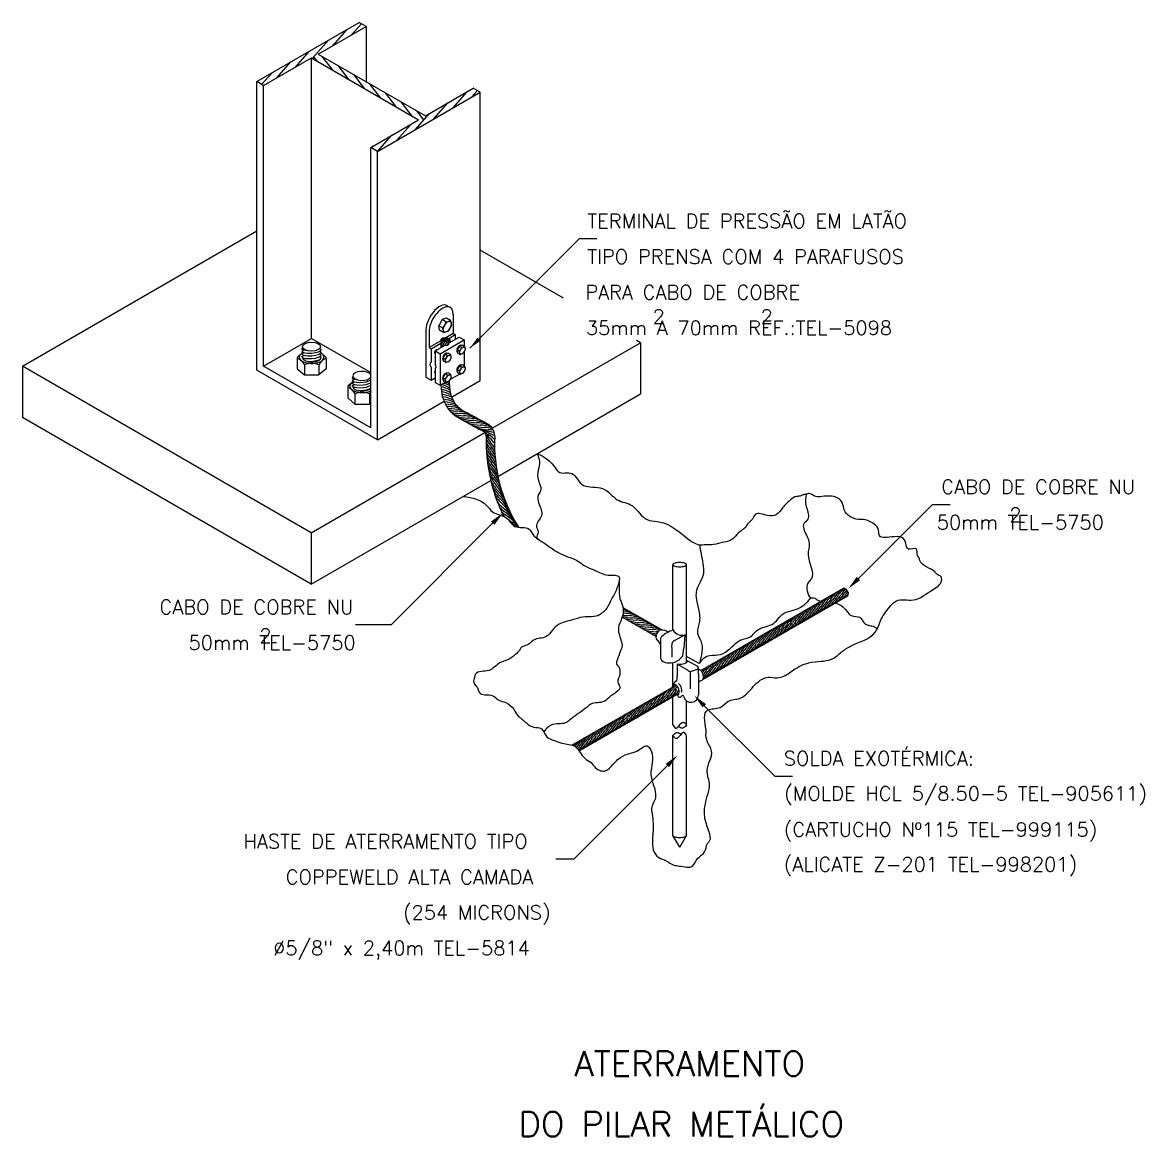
# Model space of a CAD drawing. Header units: millimetres. Extents: x -5471 to -5455.2, y -4783.1 to -4767.4.
import ezdxf
from ezdxf.enums import TextEntityAlignment as Align

# ---------------------------------------------------------------- set-up
doc = ezdxf.new("R2010")
doc.units = ezdxf.units.MM
doc.header["$LTSCALE"] = 10
doc.layers.add('Termotécnica', color=7, linetype='Continuous')
doc.styles.add('r140', font='romans.shx')
doc.styles.add('r80', font='romans.shx')

msp = doc.modelspace()

# ---------------------------------------------------------------- linework, layer by layer
at = {"layer": 'Termotécnica', "color": 2}
for p, q in [((-5467.722, -4768.223), (-5466.28, -4767.391)), ((-5466.183, -4767.447), (-5466.28, -4767.391)), ((-5466.183, -4767.447), (-5466.28, -4767.391)), ((-5466.856, -4767.835), (-5466.183, -4767.447)), ((-5466.183, -4767.447), (-5466.183, -4768.223)), ((-5467.625, -4768.279), (-5466.953, -4767.891)), ((-5466.953, -4771.833), (-5466.953, -4767.891)), ((-5466.953, -4767.891), (-5465.447, -4768.76)), ((-5466.856, -4767.835), (-5465.35, -4768.704)), ((-5467.625, -4768.279), (-5467.722, -4768.223)), ((-5467.722, -4772.278), (-5467.722, -4768.223)), ((-5467.625, -4772.222), (-5467.625, -4768.279)), ((-5465.35, -4768.704), (-5464.678, -4768.316)), ((-5464.581, -4768.372), (-5464.678, -4768.316)), ((-5466.022, -4769.204), (-5464.581, -4768.372)), ((-5464.581, -4772.427), (-5464.581, -4768.372)), ((-5466.119, -4769.148), (-5465.447, -4768.76)), ((-5466.022, -4769.204), (-5466.119, -4769.148)), ((-5466.119, -4773.091), (-5466.119, -4769.148)), ((-5466.022, -4773.259), (-5466.022, -4769.204)), ((-5471.015, -4772.223), (-5467.722, -4770.322)), ((-5464.725, -4771.971), (-5463.189, -4770.435)), ((-5462.939, -4770.435), (-5463.189, -4770.435)), ((-5463.407, -4771.27), (-5464.581, -4770.592)), ((-5464.959, -4771.498), (-5464.959, -4771.765)), ((-5465.113, -4771.57), (-5465.162, -4771.655)), ((-5465.162, -4771.654), (-5465.161, -4771.654)), ((-5465.111, -4771.685), (-5465.162, -4771.655)), ((-5465.15, -4771.719), (-5465.162, -4771.655)), ((-5465.052, -4771.549), (-5465.113, -4771.57)), ((-5465.062, -4771.6), (-5465.113, -4771.57)), ((-5464.996, -4771.581), (-5465.052, -4771.549)), ((-5464.982, -4771.651), (-5465.027, -4771.729)), ((-5464.981, -4771.644), (-5464.991, -4771.588)), ((-5467.625, -4772.222), (-5466.953, -4771.833)), ((-5466.953, -4771.833), (-5466.119, -4772.315)), ((-5465.342, -4771.715), (-5465.342, -4772.379)), ((-5465.299, -4771.74), (-5465.299, -4771.961)), ((-5465.094, -4771.751), (-5465.15, -4771.719)), ((-5465.032, -4771.734), (-5465.086, -4771.752)), ((-5464.959, -4771.765), (-5465.061, -4771.824)), ((-5465.023, -4771.835), (-5464.931, -4771.781)), ((-5465.016, -4771.896), (-5464.874, -4771.814)), ((-5464.959, -4771.765), (-5464.931, -4771.781)), ((-5464.931, -4771.781), (-5464.931, -4771.847)), ((-5464.874, -4771.814), (-5464.803, -4771.855)), ((-5467.089, -4771.974), (-5467.074, -4771.966)), ((-5467.089, -4772.013), (-5467.059, -4771.995)), ((-5466.815, -4771.989), (-5466.838, -4771.98)), ((-5465.134, -4771.866), (-5465.299, -4771.961)), ((-5465.299, -4771.961), (-5465.271, -4771.978)), ((-5465.271, -4771.978), (-5465.134, -4771.899)), ((-5465.271, -4771.978), (-5465.271, -4772.166)), ((-5465.214, -4772.01), (-5465.073, -4771.929)), ((-5465.194, -4771.992), (-5465.194, -4771.991)), ((-5465.186, -4771.994), (-5465.186, -4771.99)), ((-5465.143, -4772.051), (-5464.803, -4771.855)), ((-5465.134, -4771.85), (-5465.134, -4771.964)), ((-5465.008, -4771.85), (-5465.008, -4771.892)), ((-5464.987, -4771.876), (-5464.987, -4771.879)), ((-5464.907, -4771.985), (-5464.903, -4771.988)), ((-5464.905, -4771.989), (-5464.9, -4771.991)), ((-5464.905, -4771.989), (-5464.898, -4771.989)), ((-5464.871, -4771.942), (-5464.904, -4771.999)), ((-5464.903, -4771.988), (-5464.898, -4771.988)), ((-5464.83, -4771.928), (-5464.871, -4771.942)), ((-5464.843, -4771.958), (-5464.871, -4771.942)), ((-5464.799, -4771.946), (-5464.83, -4771.928)), ((-5464.789, -4771.992), (-5464.819, -4772.044)), ((-5464.803, -4771.855), (-5464.803, -4771.943)), ((-5464.788, -4771.987), (-5464.796, -4771.95)), ((-5464.411, -4773.098), (-5462.326, -4771.895)), ((-5462.326, -4771.895), (-5462.382, -4771.862)), ((-5462.326, -4771.895), (-5462.326, -4772.615)), ((-5467.151, -4772.106), (-5467.151, -4772.26)), ((-5467.073, -4772.029), (-5467.144, -4772.091)), ((-5467.089, -4772.051), (-5467.059, -4772.034)), ((-5467.089, -4772.09), (-5467.059, -4772.072)), ((-5467.073, -4772.119), (-5467.059, -4772.111)), ((-5466.815, -4772.028), (-5466.843, -4772.016)), ((-5466.815, -4772.066), (-5466.843, -4772.055)), ((-5466.818, -4772.104), (-5466.843, -4772.093)), ((-5466.816, -4772.037), (-5466.754, -4772.091)), ((-5466.747, -4772.106), (-5466.747, -4772.26)), ((-5465.217, -4772.039), (-5465.22, -4772.042)), ((-5465.214, -4772.01), (-5465.143, -4772.051)), ((-5465.214, -4772.01), (-5465.214, -4772.199)), ((-5465.143, -4772.051), (-5465.143, -4772.493)), ((-5465.106, -4772.099), (-5465.101, -4772.102)), ((-5465.07, -4772.056), (-5465.103, -4772.113)), ((-5465.103, -4772.103), (-5465.099, -4772.106)), ((-5465.103, -4772.103), (-5465.097, -4772.103)), ((-5465.074, -4772.129), (-5465.103, -4772.113)), ((-5465.094, -4772.155), (-5465.103, -4772.113)), ((-5465.101, -4772.102), (-5465.097, -4772.102)), ((-5465.029, -4772.042), (-5465.07, -4772.056)), ((-5465.041, -4772.072), (-5465.07, -4772.056)), ((-5464.997, -4772.06), (-5465.029, -4772.042)), ((-5464.988, -4772.106), (-5465.018, -4772.159)), ((-5464.987, -4772.102), (-5464.994, -4772.064)), ((-5464.875, -4772.015), (-5464.904, -4771.999)), ((-5464.896, -4772.041), (-5464.904, -4771.999)), ((-5464.864, -4772.059), (-5464.896, -4772.041)), ((-5464.823, -4772.047), (-5464.859, -4772.06)), ((-5464.803, -4772.016), (-5464.803, -4772.221)), ((-5466.955, -4774.567), (-5471.015, -4772.223)), ((-5471.015, -4772.223), (-5471.015, -4772.944)), ((-5466.022, -4773.259), (-5467.722, -4772.278)), ((-5466.119, -4773.091), (-5467.625, -4772.222)), ((-5467.151, -4772.26), (-5467.05, -4772.347)), ((-5467.05, -4772.205), (-5467.05, -4772.347)), ((-5466.848, -4772.205), (-5466.848, -4772.347)), ((-5466.747, -4772.26), (-5466.848, -4772.347)), ((-5465.271, -4772.231), (-5465.271, -4772.42)), ((-5465.214, -4772.264), (-5465.214, -4772.452)), ((-5465.063, -4772.173), (-5465.094, -4772.155)), ((-5465.022, -4772.162), (-5465.058, -4772.174)), ((-5464.907, -4772.263), (-5464.903, -4772.266)), ((-5464.905, -4772.267), (-5464.898, -4772.267)), ((-5464.905, -4772.267), (-5464.9, -4772.27)), ((-5464.871, -4772.22), (-5464.904, -4772.277)), ((-5464.896, -4772.319), (-5464.904, -4772.277)), ((-5464.875, -4772.293), (-5464.904, -4772.277)), ((-5464.903, -4772.266), (-5464.898, -4772.266)), ((-5464.83, -4772.206), (-5464.871, -4772.22)), ((-5464.843, -4772.236), (-5464.871, -4772.22)), ((-5464.799, -4772.224), (-5464.83, -4772.206)), ((-5464.789, -4772.27), (-5464.819, -4772.323)), ((-5464.805, -4772.298), (-5464.803, -4772.297)), ((-5464.803, -4772.295), (-5464.803, -4772.297)), ((-5464.788, -4772.266), (-5464.796, -4772.228)), ((-5467.05, -4772.347), (-5466.848, -4772.347)), ((-5466.363, -4772.438), (-5466.434, -4772.5)), ((-5466.379, -4772.384), (-5466.365, -4772.375)), ((-5466.379, -4772.422), (-5466.349, -4772.405)), ((-5466.379, -4772.461), (-5466.349, -4772.443)), ((-5466.119, -4772.431), (-5466.133, -4772.426)), ((-5466.119, -4772.47), (-5466.133, -4772.464)), ((-5466.119, -4772.393), (-5466.128, -4772.389)), ((-5465.342, -4772.379), (-5465.271, -4772.42)), ((-5465.271, -4772.42), (-5465.214, -4772.387)), ((-5465.217, -4772.317), (-5465.22, -4772.32)), ((-5465.214, -4772.452), (-5465.143, -4772.493)), ((-5465.143, -4772.493), (-5465.067, -4772.449)), ((-5465.106, -4772.377), (-5465.101, -4772.38)), ((-5465.07, -4772.334), (-5465.103, -4772.391)), ((-5465.103, -4772.381), (-5465.097, -4772.382)), ((-5465.103, -4772.381), (-5465.099, -4772.384)), ((-5465.094, -4772.433), (-5465.103, -4772.391)), ((-5465.074, -4772.407), (-5465.103, -4772.391)), ((-5465.101, -4772.38), (-5465.097, -4772.381)), ((-5465.063, -4772.452), (-5465.094, -4772.433)), ((-5465.029, -4772.32), (-5465.07, -4772.334)), ((-5465.041, -4772.351), (-5465.07, -4772.334)), ((-5465.022, -4772.44), (-5465.058, -4772.452)), ((-5464.997, -4772.338), (-5465.029, -4772.32)), ((-5464.988, -4772.384), (-5465.018, -4772.437)), ((-5465.005, -4772.413), (-5464.869, -4772.335)), ((-5464.987, -4772.38), (-5464.994, -4772.343)), ((-5464.982, -4772.658), (-5464.581, -4772.427)), ((-5464.864, -4772.337), (-5464.896, -4772.319)), ((-5464.823, -4772.326), (-5464.859, -4772.338)), ((-5466.441, -4772.515), (-5466.441, -4772.669)), ((-5466.379, -4772.499), (-5466.349, -4772.482)), ((-5466.364, -4772.528), (-5466.349, -4772.52)), ((-5466.34, -4772.614), (-5466.34, -4772.756)), ((-5466.138, -4772.614), (-5466.138, -4772.756)), ((-5466.119, -4772.508), (-5466.133, -4772.502)), ((-5464.331, -4773.773), (-5462.326, -4772.615)), ((-5466.441, -4772.669), (-5466.34, -4772.756)), ((-5466.34, -4772.756), (-5466.138, -4772.756)), ((-5466.119, -4772.74), (-5466.138, -4772.756)), ((-5466.022, -4773.259), (-5465.086, -4772.718)), ((-5466.955, -4775.288), (-5471.015, -4772.944)), ((-5466.955, -4774.567), (-5464.514, -4773.158)), ((-5466.955, -4775.288), (-5464.432, -4773.831)), ((-5458.223, -4774.17), (-5458.397, -4774.344)), ((-5458.223, -4774.17), (-5457.973, -4774.17)), ((-5458.397, -4774.344), (-5459.263, -4775.21)), ((-5465.833, -4775.862), (-5464.4, -4774.428)), ((-5466.955, -4774.567), (-5466.955, -4775.288)), ((-5461.871, -4775.346), (-5461.871, -4775.015)), ((-5461.678, -4776.389), (-5461.678, -4775.015)), ((-5461.871, -4775.935), (-5461.871, -4775.218)), ((-5461.476, -4776.504), (-5459.471, -4775.347)), ((-5461.449, -4776.629), (-5459.411, -4775.452)), ((-5462.028, -4775.933), (-5462.572, -4775.62)), ((-5462.108, -4776.027), (-5462.584, -4775.753)), ((-5465.833, -4775.862), (-5466.333, -4775.862)), ((-5462.046, -4776.068), (-5462.046, -4776.33)), ((-5461.849, -4776.079), (-5461.702, -4776.002)), ((-5461.702, -4776.002), (-5461.717, -4776.19)), ((-5461.888, -4776.175), (-5461.881, -4776.118)), ((-5461.888, -4776.175), (-5461.888, -4776.316)), ((-5461.871, -4776.732), (-5461.871, -4776.391)), ((-5461.502, -4776.405), (-5461.678, -4776.304)), ((-5461.53, -4776.443), (-5461.674, -4776.361)), ((-5461.811, -4776.416), (-5461.811, -4776.584)), ((-5461.656, -4776.505), (-5461.809, -4776.416)), ((-5461.627, -4776.515), (-5461.627, -4776.76)), ((-5461.594, -4776.509), (-5461.523, -4776.483)), ((-5461.513, -4776.554), (-5461.513, -4776.469)), ((-5461.513, -4776.554), (-5461.513, -4776.845)), ((-5463.291, -4777.552), (-5461.826, -4776.707)), ((-5463.188, -4777.632), (-5461.785, -4776.823)), ((-5461.871, -4776.942), (-5461.871, -4776.872)), ((-5461.871, -4777.266), (-5461.871, -4776.872)), ((-5461.678, -4777.269), (-5461.678, -4776.93)), ((-5460.44, -4777.988), (-5461.43, -4776.998)), ((-5461.871, -4778.821), (-5461.871, -4777.421)), ((-5461.678, -4778.821), (-5461.678, -4777.422)), ((-5463.265, -4779.155), (-5461.949, -4777.839)), ((-5460.44, -4777.988), (-5460.19, -4777.988)), ((-5461.775, -4778.988), (-5461.871, -4778.821)), ((-5461.775, -4778.988), (-5461.678, -4778.821)), ((-5463.265, -4779.155), (-5463.515, -4779.155))]:
    msp.add_line(p, q, dxfattribs=at)
at = {"layer": 'Termotécnica', "color": 1}
for p, q in [((-5466.388, -4767.565), (-5466.25, -4767.409)), ((-5466.388, -4767.565), (-5466.25, -4767.409)), ((-5466.652, -4767.718), (-5466.45, -4767.489)), ((-5466.652, -4767.718), (-5466.45, -4767.489)), ((-5466.941, -4767.898), (-5466.714, -4767.642)), ((-5466.652, -4767.718), (-5466.642, -4767.706)), ((-5466.652, -4767.718), (-5466.642, -4767.706)), ((-5467.18, -4768.023), (-5466.978, -4767.794)), ((-5466.865, -4767.942), (-5466.918, -4767.873)), ((-5466.643, -4768.07), (-5466.8, -4767.868)), ((-5467.444, -4768.175), (-5467.242, -4767.946)), ((-5466.421, -4768.198), (-5466.578, -4767.995)), ((-5467.652, -4768.264), (-5467.506, -4768.099)), ((-5466.2, -4768.326), (-5466.356, -4768.123)), ((-5465.978, -4768.454), (-5466.135, -4768.251)), ((-5464.966, -4768.595), (-5464.765, -4768.366)), ((-5464.702, -4768.442), (-5464.62, -4768.35)), ((-5465.757, -4768.582), (-5465.913, -4768.379)), ((-5465.535, -4768.71), (-5465.692, -4768.507)), ((-5465.23, -4768.747), (-5465.029, -4768.519)), ((-5465.494, -4768.9), (-5465.293, -4768.671)), ((-5465.372, -4768.761), (-5465.47, -4768.635)), ((-5465.758, -4769.052), (-5465.557, -4768.824)), ((-5466.022, -4769.204), (-5465.821, -4768.976)), ((-5466.108, -4769.155), (-5466.085, -4769.128)), ((-5465.021, -4771.861), (-5465.009, -4771.892))]:
    msp.add_line(p, q, dxfattribs=at)
at = {"layer": 'Termotécnica', "color": 3}
for p, q in [((-5466.841, -4772.016), (-5466.837, -4772.019)), ((-5466.131, -4772.425), (-5466.127, -4772.428))]:
    msp.add_line(p, q, dxfattribs=at)
at = {"layer": 'Termotécnica', "color": 2}
for points in [[(-5465.017, -4772.434), (-5465.011, -4772.522), (-5465.007, -4772.56), (-5465.002, -4772.59), (-5464.997, -4772.614), (-5464.991, -4772.634), (-5464.985, -4772.651), (-5464.978, -4772.667), (-5464.971, -4772.683), (-5464.964, -4772.698), (-5464.956, -4772.713), (-5464.948, -4772.728), (-5464.939, -4772.742), (-5464.93, -4772.755), (-5464.92, -4772.767), (-5464.909, -4772.779), (-5464.897, -4772.791), (-5464.885, -4772.802), (-5464.872, -4772.812), (-5464.859, -4772.822), (-5464.846, -4772.832), (-5464.832, -4772.841), (-5464.818, -4772.85), (-5464.803, -4772.858), (-5464.789, -4772.866), (-5464.774, -4772.874), (-5464.759, -4772.882), (-5464.744, -4772.89), (-5464.729, -4772.899), (-5464.713, -4772.907), (-5464.698, -4772.915), (-5464.681, -4772.924), (-5464.665, -4772.933), (-5464.648, -4772.942), (-5464.632, -4772.951), (-5464.615, -4772.961), (-5464.598, -4772.97), (-5464.581, -4772.979), (-5464.564, -4772.988), (-5464.548, -4772.996), (-5464.531, -4773.004), (-5464.516, -4773.013), (-5464.5, -4773.021), (-5464.486, -4773.029), (-5464.472, -4773.037), (-5464.459, -4773.046), (-5464.448, -4773.055), (-5464.437, -4773.064), (-5464.428, -4773.074), (-5464.419, -4773.085), (-5464.412, -4773.096), (-5464.405, -4773.108), (-5464.4, -4773.12), (-5464.394, -4773.133), (-5464.39, -4773.147), (-5464.386, -4773.162), (-5464.382, -4773.177), (-5464.379, -4773.194), (-5464.375, -4773.212)], [(-5465.133, -4772.487), (-5465.13, -4772.532), (-5465.126, -4772.576), (-5465.12, -4772.613), (-5465.113, -4772.645), (-5465.104, -4772.672), (-5465.096, -4772.694), (-5465.088, -4772.713), (-5465.08, -4772.732), (-5465.071, -4772.751), (-5465.061, -4772.771), (-5465.05, -4772.79), (-5465.039, -4772.808), (-5465.025, -4772.827), (-5465.011, -4772.845), (-5464.995, -4772.862), (-5464.979, -4772.878), (-5464.963, -4772.893), (-5464.946, -4772.906), (-5464.93, -4772.919), (-5464.913, -4772.931), (-5464.896, -4772.942), (-5464.88, -4772.952), (-5464.864, -4772.961), (-5464.848, -4772.971), (-5464.832, -4772.979), (-5464.816, -4772.988), (-5464.8, -4772.996), (-5464.785, -4773.004), (-5464.77, -4773.013), (-5464.754, -4773.021), (-5464.739, -4773.029), (-5464.723, -4773.038), (-5464.706, -4773.047), (-5464.689, -4773.056), (-5464.672, -4773.066), (-5464.655, -4773.075), (-5464.637, -4773.085), (-5464.619, -4773.094), (-5464.602, -4773.103), (-5464.586, -4773.111), (-5464.571, -4773.119), (-5464.558, -4773.126), (-5464.546, -4773.132), (-5464.537, -4773.138), (-5464.529, -4773.143), (-5464.524, -4773.147), (-5464.521, -4773.15), (-5464.518, -4773.153), (-5464.516, -4773.155), (-5464.514, -4773.158), (-5464.512, -4773.162), (-5464.51, -4773.167), (-5464.507, -4773.174), (-5464.504, -4773.182), (-5464.502, -4773.192), (-5464.499, -4773.204), (-5464.496, -4773.215)], [(-5463.778, -4773.454), (-5463.708, -4773.485), (-5463.652, -4773.52), (-5463.608, -4773.556), (-5463.573, -4773.592), (-5463.545, -4773.627), (-5463.522, -4773.659), (-5463.502, -4773.686), (-5463.482, -4773.706), (-5463.46, -4773.718), (-5463.436, -4773.725), (-5463.412, -4773.727), (-5463.386, -4773.726), (-5463.361, -4773.724), (-5463.336, -4773.724), (-5463.312, -4773.727), (-5463.29, -4773.734), (-5463.27, -4773.748), (-5463.251, -4773.767), (-5463.232, -4773.789), (-5463.214, -4773.814), (-5463.195, -4773.839), (-5463.174, -4773.863), (-5463.152, -4773.884), (-5463.126, -4773.9), (-5463.097, -4773.912), (-5463.066, -4773.918), (-5463.033, -4773.922), (-5462.998, -4773.924), (-5462.963, -4773.925), (-5462.928, -4773.928), (-5462.894, -4773.933), (-5462.861, -4773.942), (-5462.831, -4773.956), (-5462.803, -4773.974), (-5462.777, -4773.995), (-5462.752, -4774.018), (-5462.727, -4774.041), (-5462.703, -4774.063), (-5462.679, -4774.084), (-5462.654, -4774.101), (-5462.628, -4774.115), (-5462.601, -4774.126), (-5462.574, -4774.134), (-5462.546, -4774.142), (-5462.519, -4774.15), (-5462.492, -4774.16), (-5462.465, -4774.172), (-5462.439, -4774.189), (-5462.414, -4774.21), (-5462.39, -4774.235), (-5462.366, -4774.262), (-5462.341, -4774.29), (-5462.316, -4774.317), (-5462.29, -4774.343), (-5462.263, -4774.364), (-5462.234, -4774.381), (-5462.202, -4774.392), (-5462.168, -4774.399), (-5462.131, -4774.404), (-5462.092, -4774.409), (-5462.049, -4774.417), (-5462.003, -4774.428), (-5461.953, -4774.447), (-5461.9, -4774.474), (-5461.843, -4774.511), (-5461.784, -4774.555), (-5461.723, -4774.602), (-5461.664, -4774.648), (-5461.608, -4774.688), (-5461.555, -4774.719), (-5461.509, -4774.737), (-5461.47, -4774.737)], [(-5461.499, -4776.405), (-5461.466, -4776.356), (-5461.431, -4776.323), (-5461.394, -4776.303), (-5461.355, -4776.292), (-5461.316, -4776.287), (-5461.277, -4776.285), (-5461.238, -4776.282), (-5461.201, -4776.276), (-5461.166, -4776.263), (-5461.133, -4776.244), (-5461.102, -4776.222), (-5461.072, -4776.197), (-5461.043, -4776.17), (-5461.016, -4776.145), (-5460.989, -4776.121), (-5460.964, -4776.101), (-5460.938, -4776.085), (-5460.914, -4776.073), (-5460.89, -4776.065), (-5460.867, -4776.058), (-5460.846, -4776.053), (-5460.825, -4776.047), (-5460.806, -4776.041), (-5460.788, -4776.033), (-5460.772, -4776.022), (-5460.757, -4776.009), (-5460.742, -4775.994), (-5460.727, -4775.978), (-5460.712, -4775.962), (-5460.696, -4775.947), (-5460.678, -4775.932), (-5460.658, -4775.92), (-5460.636, -4775.909), (-5460.611, -4775.9), (-5460.585, -4775.892), (-5460.559, -4775.884), (-5460.532, -4775.876), (-5460.506, -4775.866), (-5460.48, -4775.855), (-5460.457, -4775.841), (-5460.436, -4775.823), (-5460.416, -4775.803), (-5460.397, -4775.782), (-5460.378, -4775.759), (-5460.357, -4775.738), (-5460.334, -4775.717), (-5460.308, -4775.699), (-5460.279, -4775.684), (-5460.245, -4775.672), (-5460.207, -4775.662), (-5460.165, -4775.65), (-5460.121, -4775.635), (-5460.074, -4775.612), (-5460.026, -4775.58), (-5459.978, -4775.536), (-5459.929, -4775.478)], [(-5461.95, -4776.395), (-5461.894, -4776.393), (-5461.843, -4776.388), (-5461.785, -4776.354), (-5461.732, -4776.296), (-5461.717, -4776.19)], [(-5461.678, -4777.269), (-5461.692, -4777.288), (-5461.707, -4777.302), (-5461.721, -4777.311), (-5461.735, -4777.315), (-5461.749, -4777.315), (-5461.762, -4777.309), (-5461.776, -4777.299), (-5461.79, -4777.283)], [(-5461.871, -4777.421), (-5461.857, -4777.402), (-5461.843, -4777.388), (-5461.829, -4777.378), (-5461.815, -4777.374), (-5461.801, -4777.375), (-5461.787, -4777.38), (-5461.773, -4777.391), (-5461.76, -4777.406)]]:
    msp.add_lwpolyline(points, dxfattribs=at)
msp.add_lwpolyline([(-5461.871, -4775.015, 0.236645), (-5461.867, -4775.024, 0.085557), (-5461.843, -4775.036, 0.043156), (-5461.814, -4775.042, 0.031861), (-5461.775, -4775.045, 0.031861), (-5461.735, -4775.042, 0.043156), (-5461.706, -4775.036, 0.085557), (-5461.683, -4775.024, 0.236645), (-5461.678, -4775.015, 0.236645), (-5461.683, -4775.006, 0.085557), (-5461.706, -4774.994, 0.043156), (-5461.735, -4774.988, 0.031861), (-5461.775, -4774.985, 0.031861), (-5461.814, -4774.988, 0.043156), (-5461.843, -4774.994, 0.085557), (-5461.867, -4775.006, 0.236645)], format="xyb", close=True, dxfattribs=at)
for points in [[(-5462.036, -4775.933, 0.138403), (-5462.067, -4775.947, 0.080567)], [(-5462.067, -4775.947, 0.057952), (-5462.082, -4775.961, 0.068674), (-5462.099, -4775.988, 0.068674), (-5462.108, -4776.02, 0.094064), (-5462.106, -4776.052, 0.032944)], [(-5462.106, -4776.052, 0.023838), (-5462.104, -4776.058, 0.202617)], [(-5461.871, -4778.821, 0.236645), (-5461.867, -4778.83, 0.085557), (-5461.843, -4778.842, 0.043156), (-5461.814, -4778.848, 0.031861), (-5461.775, -4778.851, 0.031861), (-5461.735, -4778.848, 0.043156), (-5461.706, -4778.842, 0.085557), (-5461.683, -4778.83, 0.236645), (-5461.678, -4778.821, 0.236645)]]:
    msp.add_lwpolyline(points, format="xyb", dxfattribs=at)
at = {"layer": 'Termotécnica', "color": 1}
for centre, radius, start, end in [((-5465.071, -4771.647), 0.0824, 126.2736, 126.3174), ((-5465.071, -4771.647), 0.0824, 126.2736, 126.3174), ((-5464.56, -4771.764), 0.58, 188.4803, 198.6544), ((-5464.567, -4771.815), 0.579, 191.8283, 194.5029), ((-5464.66, -4771.786), 0.456, 190.883, 199.5416), ((-5464.727, -4771.8), 0.363, 191.4044, 201.0303), ((-5464.442, -4771.686), 0.643, 196.7715, 201.9177), ((-5464.744, -4771.786), 0.302, 196.6069, 203.3931), ((-5465.248, -4771.995), 0.245, 20.9862, 21.5135), ((-5465.227, -4772.889), 0.446, 61.2225, 72.5053), ((-5465.229, -4772.862), 0.446, 61.2225, 67.1212), ((-5465.231, -4772.833), 0.446, 61.2225, 61.9873), ((-5465.221, -4772.95), 0.446, 61.2225, 78.3847), ((-5465.215, -4772.985), 0.446, 61.2225, 78.8663), ((-5465.225, -4772.919), 0.446, 61.2225, 77.3081), ((-5465.206, -4773.02), 0.446, 61.2225, 79.5329), ((-5465.212, -4773.191), 0.579, 66.3189, 80.6592), ((-5465.16, -4773.124), 0.471, 65.5006, 83.8769), ((-5465.142, -4773.159), 0.471, 65.5006, 84.7663), ((-5465.118, -4773.287), 0.561, 70.0164, 86.4357), ((-5465.09, -4773.318), 0.561, 70.0164, 87.8278), ((-5465.002, -4772.095), 0.696, 266.0141, 267.3042), ((-5465.053, -4773.351), 0.561, 69.1541, 88.2103), ((-5464.946, -4772.127), 0.696, 262.9148, 267.3042), ((-5464.889, -4772.16), 0.696, 259.9624, 267.3042), ((-5464.832, -4772.193), 0.696, 257.286, 267.3042), ((-5464.996, -4773.384), 0.561, 70.6079, 88.2103), ((-5464.776, -4772.226), 0.696, 254.9102, 267.3042), ((-5464.939, -4773.417), 0.561, 69.874, 88.2103), ((-5464.719, -4772.258), 0.696, 253.016, 267.3042), ((-5464.883, -4773.449), 0.561, 68.4803, 88.2103), ((-5464.831, -4773.524), 0.603, 69.0798, 87.8673), ((-5464.662, -4772.291), 0.696, 251.9282, 267.3042), ((-5464.606, -4772.324), 0.696, 252.1676, 267.3042), ((-5464.783, -4773.633), 0.68, 70.2231, 87.3475), ((-5464.549, -4772.357), 0.696, 253.1757, 267.3042), ((-5464.732, -4773.71), 0.724, 70.2067, 87.0994), ((-5464.492, -4772.389), 0.696, 253.7417, 267.3042), ((-5464.664, -4773.65), 0.632, 69.7456, 87.6584), ((-5464.435, -4772.422), 0.696, 254.5034, 267.3042), ((-5464.599, -4773.613), 0.561, 71.7519, 88.2103), ((-5464.542, -4773.646), 0.561, 76.3077, 88.2103), ((-5466.183, -4780.443), 7.502, 76.1388, 77.6611), ((-5464.81, -4774.025), 0.929, 62.1717, 72.8519), ((-5464.715, -4773.586), 0.472, 44.0807, 64.7318), ((-5464.976, -4773.763), 0.75, 37.2985, 50.897), ((-5463.908, -4772.838), 0.696, 212.1858, 220.2588), ((-5463.908, -4772.884), 0.696, 212.1858, 220.2588), ((-5464.486, -4773.678), 0.561, 81.0191, 88.2103), ((-5463.901, -4772.941), 0.696, 211.0841, 220.2588), ((-5463.906, -4772.977), 0.696, 212.0458, 220.2588), ((-5463.899, -4773.034), 0.696, 211.2347, 220.2588), ((-5464.862, -4773.658), 0.561, 30.0005, 41.1648), ((-5464.862, -4773.703), 0.561, 30.0005, 41.1648), ((-5464.855, -4773.76), 0.561, 30.8578, 41.1648), ((-5463.898, -4773.081), 0.696, 211.6659, 220.2588), ((-5463.891, -4773.138), 0.696, 211.2347, 220.2588), ((-5463.878, -4773.2), 0.696, 209.8453, 220.2588), ((-5464.86, -4773.797), 0.561, 28.9283, 41.1648), ((-5464.853, -4773.854), 0.561, 29.2093, 41.1648), ((-5464.852, -4773.901), 0.561, 27.5621, 41.1648), ((-5463.863, -4773.264), 0.696, 208.375, 220.2588), ((-5463.849, -4773.327), 0.696, 207.049, 220.2588), ((-5463.834, -4773.391), 0.696, 205.9298, 220.2588), ((-5464.845, -4773.958), 0.561, 26.8692, 41.1648), ((-5464.832, -4774.019), 0.561, 27.4923, 41.1648), ((-5464.817, -4774.083), 0.561, 27.7591, 41.1648), ((-5463.819, -4773.455), 0.696, 205.6504, 220.2588), ((-5463.524, -4773.333), 1.035, 208.7068, 218.3486), ((-5464.802, -4774.147), 0.561, 27.1798, 41.1648), ((-5464.788, -4774.211), 0.561, 25.0157, 41.1648), ((-5463.855, -4773.592), 0.639, 209.1013, 224.0959), ((-5463.815, -4773.591), 0.696, 214.4102, 226.7743), ((-5463.794, -4773.653), 0.696, 213.8732, 226.7743), ((-5465.263, -4774.633), 1.167, 30.3662, 38.6021), ((-5464.714, -4774.39), 0.561, 32.0977, 47.6803), ((-5464.692, -4774.452), 0.561, 30.6232, 47.6803), ((-5463.932, -4773.82), 0.513, 217.1911, 230.6462), ((-5464.755, -4774.592), 0.677, 30.8927, 46.8387), ((-5464.949, -4774.853), 0.97, 33.2887, 45.5995), ((-5463.83, -4773.706), 0.696, 226.8029, 235.6161), ((-5456.791, -4764.528), 12.289, 232.4355, 232.9566), ((-5456.766, -4764.579), 12.289, 232.4355, 232.9566), ((-5465.017, -4775.099), 1.165, 39.3506, 49.2861), ((-5464.773, -4774.967), 0.88, 38.5822, 51.3278), ((-5464.523, -4774.827), 0.59, 37.0104, 56.1448), ((-5461.037, -4770.549), 4.955, 230.7924, 232.6793), ((-5461.042, -4770.566), 4.955, 230.9983, 232.2758), ((-5459.205, -4775.977), 0.696, 132.6958, 147.3042), ((-5459.148, -4775.945), 0.696, 132.6958, 147.3042), ((-5459.092, -4775.912), 0.696, 132.6958, 147.3042), ((-5459.985, -4775.142), 0.561, 308.4803, 328.2103), ((-5459.035, -4775.879), 0.696, 132.6958, 147.3042), ((-5459.928, -4775.109), 0.561, 308.4803, 328.2103), ((-5459.256, -4775.642), 0.353, 124.6217, 150.8668), ((-5459.739, -4775.216), 0.37, 305.9242, 330.4725), ((-5459.088, -4775.714), 0.502, 134.6375, 146.6113), ((-5459.536, -4775.362), 0.14, 300.515, 336.0679), ((-5459.252, -4775.543), 0.242, 137.0046, 145.2876), ((-5459.535, -4775.378), 0.14, 326.0714, 336.0679), ((-5459.432, -4776.108), 0.696, 132.6958, 147.3042), ((-5459.375, -4776.075), 0.696, 132.6958, 147.3042), ((-5460.268, -4775.306), 0.561, 308.4803, 328.2103), ((-5459.319, -4776.043), 0.696, 132.6958, 147.3042), ((-5460.211, -4775.273), 0.561, 308.4803, 328.2103), ((-5459.262, -4776.01), 0.696, 132.6958, 147.3042), ((-5460.155, -4775.24), 0.561, 308.4803, 328.2103), ((-5460.098, -4775.207), 0.561, 308.4803, 328.2103), ((-5460.041, -4775.175), 0.561, 308.4803, 328.2103), ((-5462.411, -4775.068), 0.696, 255.8288, 267.3042), ((-5462.467, -4775.036), 0.696, 261.0198, 267.3042), ((-5462.524, -4775.003), 0.696, 266.0372, 267.3042), ((-5462.744, -4776.161), 0.561, 68.4803, 72.0198), ((-5462.688, -4776.194), 0.561, 68.4803, 77.8666), ((-5462.631, -4776.227), 0.561, 68.4803, 83.8045), ((-5462.354, -4775.101), 0.696, 252.6958, 267.3042), ((-5462.574, -4776.259), 0.561, 68.4803, 88.2103), ((-5462.518, -4776.292), 0.561, 68.4803, 88.2103), ((-5462.461, -4776.325), 0.561, 68.4803, 88.2103), ((-5459.715, -4776.272), 0.696, 132.6958, 147.3042), ((-5459.659, -4776.239), 0.696, 132.6958, 147.3042), ((-5460.551, -4775.469), 0.561, 308.4803, 328.2103), ((-5459.602, -4776.206), 0.696, 132.6958, 147.3042), ((-5460.495, -4775.437), 0.561, 308.4803, 328.2103), ((-5459.545, -4776.174), 0.696, 132.6958, 147.3042), ((-5460.438, -4775.404), 0.561, 308.4803, 328.2103), ((-5459.489, -4776.141), 0.696, 132.6958, 147.3042), ((-5460.381, -4775.371), 0.561, 308.4803, 328.2103), ((-5460.325, -4775.338), 0.561, 308.4803, 328.2103), ((-5462.297, -4775.134), 0.696, 252.6958, 267.3042), ((-5462.241, -4775.167), 0.696, 252.6958, 267.3042), ((-5462.184, -4775.199), 0.696, 252.6958, 267.3042), ((-5462.404, -4776.357), 0.561, 68.4803, 88.2103), ((-5462.127, -4775.232), 0.696, 252.6958, 267.3042), ((-5462.348, -4776.39), 0.561, 68.4803, 88.2103), ((-5462.071, -4775.265), 0.696, 252.6958, 267.3042), ((-5462.291, -4776.423), 0.561, 68.4803, 88.2103), ((-5462.234, -4776.456), 0.561, 68.4803, 88.2103), ((-5462.178, -4776.488), 0.561, 77.6332, 88.2103), ((-5459.999, -4776.435), 0.696, 132.6958, 147.3042), ((-5459.942, -4776.403), 0.696, 132.6958, 147.3042), ((-5460.835, -4775.633), 0.561, 308.4803, 328.2103), ((-5459.885, -4776.37), 0.696, 132.6958, 147.3042), ((-5460.778, -4775.6), 0.561, 308.4803, 328.2103), ((-5459.829, -4776.337), 0.696, 132.6958, 147.3042), ((-5460.722, -4775.567), 0.561, 308.4803, 328.2103), ((-5459.772, -4776.305), 0.696, 132.6958, 147.3042), ((-5460.665, -4775.535), 0.561, 308.4803, 328.2103), ((-5460.608, -4775.502), 0.561, 308.4803, 328.2103), ((-5462.014, -4775.297), 0.696, 252.6958, 263.0025), ((-5461.957, -4775.33), 0.696, 252.6958, 257.6698), ((-5462.121, -4776.521), 0.561, 86.0408, 88.2103), ((-5460.282, -4776.599), 0.696, 132.6958, 147.3042), ((-5460.225, -4776.566), 0.696, 132.6958, 147.3042), ((-5461.118, -4775.797), 0.561, 308.4803, 328.2103), ((-5460.169, -4776.534), 0.696, 132.6958, 147.3042), ((-5461.062, -4775.764), 0.561, 308.4803, 328.2103), ((-5460.112, -4776.501), 0.696, 132.6958, 147.3042), ((-5461.005, -4775.731), 0.561, 308.4803, 328.2103), ((-5460.055, -4776.468), 0.696, 132.6958, 147.3042), ((-5460.948, -4775.698), 0.561, 308.4803, 328.2103), ((-5460.892, -4775.666), 0.561, 308.4803, 328.2103), ((-5460.566, -4776.763), 0.696, 132.6958, 147.3042), ((-5460.509, -4776.73), 0.696, 132.6958, 147.3042), ((-5460.452, -4776.697), 0.696, 132.6958, 147.3042), ((-5461.345, -4775.927), 0.561, 308.4803, 328.2103), ((-5460.396, -4776.665), 0.696, 132.6958, 147.3042), ((-5461.288, -4775.895), 0.561, 308.4803, 328.2103), ((-5460.339, -4776.632), 0.696, 132.6958, 147.3042), ((-5461.232, -4775.862), 0.561, 308.4803, 328.2103), ((-5461.175, -4775.829), 0.561, 308.4803, 328.2103), ((-5460.792, -4776.894), 0.696, 132.6958, 147.3042), ((-5460.736, -4776.861), 0.696, 132.6958, 147.3042), ((-5461.628, -4776.091), 0.561, 308.4803, 328.2103), ((-5460.679, -4776.828), 0.696, 132.6958, 147.3042), ((-5461.572, -4776.058), 0.561, 308.4803, 328.2103), ((-5460.622, -4776.795), 0.696, 132.6958, 147.3042), ((-5461.515, -4776.026), 0.561, 308.4803, 328.2103), ((-5461.458, -4775.993), 0.561, 308.4803, 328.2103), ((-5461.402, -4775.96), 0.561, 308.4803, 328.2103), ((-5460.962, -4776.992), 0.696, 132.6958, 136.5909), ((-5460.906, -4776.959), 0.696, 132.6958, 142.2908), ((-5461.799, -4776.189), 0.561, 308.4803, 328.2103), ((-5461.912, -4776.255), 0.561, 326.2168, 328.2103), ((-5461.855, -4776.222), 0.561, 317.3218, 328.2103), ((-5460.849, -4776.926), 0.696, 132.6958, 147.3042), ((-5461.742, -4776.157), 0.561, 308.4803, 328.2103), ((-5461.685, -4776.124), 0.561, 308.4803, 328.2103), ((-5461.34, -4777.21), 0.696, 133.9296, 147.3042), ((-5461.284, -4777.177), 0.696, 139.1395, 147.3042), ((-5461.624, -4777.374), 0.696, 132.6958, 147.3042), ((-5461.567, -4777.341), 0.696, 132.6958, 147.3042), ((-5462.46, -4776.571), 0.561, 308.4803, 328.2103), ((-5461.51, -4777.308), 0.696, 132.6958, 147.3042), ((-5462.403, -4776.538), 0.561, 308.4803, 328.2103), ((-5461.454, -4777.276), 0.696, 132.6958, 147.3042), ((-5462.347, -4776.506), 0.561, 308.4803, 328.2103), ((-5461.397, -4777.243), 0.696, 132.6958, 147.3042), ((-5462.29, -4776.473), 0.561, 308.4803, 328.2103), ((-5462.233, -4776.44), 0.561, 308.4803, 322.8025), ((-5461.251, -4777.159), 0.696, 144.9452, 147.3042), ((-5461.907, -4777.537), 0.696, 132.6958, 147.3042), ((-5461.85, -4777.505), 0.696, 132.6958, 147.3042), ((-5462.743, -4776.735), 0.561, 308.4803, 328.2103), ((-5461.794, -4777.472), 0.696, 132.6958, 147.3042), ((-5462.687, -4776.702), 0.561, 308.4803, 328.2103), ((-5461.737, -4777.439), 0.696, 132.6958, 147.3042), ((-5462.63, -4776.669), 0.561, 308.4803, 328.2103), ((-5461.68, -4777.406), 0.696, 132.6958, 147.3042), ((-5462.573, -4776.637), 0.561, 308.4803, 328.2103), ((-5462.517, -4776.604), 0.561, 308.4803, 328.2103), ((-5462.191, -4777.701), 0.696, 132.6958, 147.3042), ((-5462.134, -4777.668), 0.696, 132.6958, 147.3042), ((-5463.027, -4776.898), 0.561, 308.4803, 328.2103), ((-5462.077, -4777.635), 0.696, 132.6958, 147.3042), ((-5462.97, -4776.866), 0.561, 308.4803, 328.2103), ((-5462.021, -4777.603), 0.696, 132.6958, 147.3042), ((-5462.913, -4776.833), 0.561, 308.4803, 328.2103), ((-5461.964, -4777.57), 0.696, 132.6958, 147.3042), ((-5462.857, -4776.8), 0.561, 308.4803, 328.2103), ((-5462.8, -4776.767), 0.561, 308.4803, 328.2103), ((-5462.474, -4777.865), 0.696, 132.6958, 147.3042), ((-5462.417, -4777.832), 0.696, 132.6958, 147.3042), ((-5463.31, -4777.062), 0.561, 308.4803, 328.2103), ((-5462.361, -4777.799), 0.696, 132.6958, 147.3042), ((-5463.253, -4777.029), 0.561, 308.4803, 328.2103), ((-5462.304, -4777.766), 0.696, 132.6958, 147.3042), ((-5463.197, -4776.997), 0.561, 308.4803, 328.2103), ((-5462.247, -4777.734), 0.696, 132.6958, 147.3042), ((-5463.14, -4776.964), 0.561, 308.4803, 328.2103), ((-5463.083, -4776.931), 0.561, 308.4803, 328.2103), ((-5462.757, -4778.028), 0.696, 132.6958, 137.5825), ((-5462.701, -4777.995), 0.696, 132.6958, 142.1895), ((-5462.644, -4777.963), 0.696, 132.6958, 147.3042), ((-5463.537, -4777.193), 0.561, 308.4803, 328.2103), ((-5462.587, -4777.93), 0.696, 132.6958, 147.3042), ((-5463.48, -4777.16), 0.561, 308.4803, 328.2103), ((-5462.531, -4777.897), 0.696, 132.6958, 147.3042), ((-5463.424, -4777.127), 0.561, 308.4803, 328.2103), ((-5463.367, -4777.095), 0.561, 308.4803, 328.2103), ((-5463.65, -4777.258), 0.561, 321.893, 328.2103), ((-5463.594, -4777.226), 0.561, 315.1413, 328.2103)]:
    msp.add_arc(centre, radius, start, end, dxfattribs=at)
at = {"layer": 'Termotécnica', "color": 2}
for centre, radius, start, end in [((-5465.192, -4771.582), 0.131, 307.9752, 352.0031), ((-5465.054, -4771.524), 0.0761, 263.8935, 314.4182), ((-5465.001, -4771.59), 0.00982, 10.8835, 60), ((-5464.99, -4771.646), 0.00982, 330, 10.8835), ((-5465.172, -4771.73), 0.0758, 345.499, 36.1892), ((-5465.089, -4771.743), 0.00982, 240, 289.1154), ((-5465.036, -4771.724), 0.00982, 289.1154, 330), ((-5465.058, -4771.888), 0.0433, 250.8934, 349.1066), ((-5464.929, -4771.946), 0.0873, 307.9752, 352.0031), ((-5464.837, -4771.908), 0.0507, 263.8935, 314.4182), ((-5464.802, -4771.952), 0.00655, 10.8835, 60), ((-5464.795, -4771.989), 0.00655, 330, 10.8835), ((-5467.131, -4772.106), 0.0202, 130.8835, 180), ((-5467.193, -4772.268), 0.157, 23.8935, 74.4182), ((-5466.705, -4772.268), 0.156, 105.499, 156.1892), ((-5466.767, -4772.106), 0.0202, 0, 49.1154), ((-5465.128, -4772.06), 0.0873, 307.9752, 352.0031), ((-5465.115, -4772.159), 0.0505, 345.499, 36.1892), ((-5465.036, -4772.022), 0.0507, 263.8935, 314.4182), ((-5465.001, -4772.066), 0.00655, 10.8835, 60), ((-5464.994, -4772.103), 0.00655, 330, 10.8835), ((-5464.916, -4772.045), 0.0505, 345.499, 36.1892), ((-5464.861, -4772.054), 0.00655, 240, 289.1154), ((-5464.825, -4772.041), 0.00655, 289.1154, 330), ((-5466.949, -4772.454), 0.27, 67.9752, 112.0031), ((-5465.243, -4772.199), 0.0433, 130.8934, 229.1066), ((-5465.243, -4772.231), 0.0433, 310.8934, 49.1066), ((-5465.06, -4772.168), 0.00655, 240, 289.1154), ((-5465.024, -4772.155), 0.00655, 289.1154, 330), ((-5464.929, -4772.224), 0.0873, 307.9752, 352.0031), ((-5464.916, -4772.323), 0.0505, 345.499, 36.1892), ((-5464.837, -4772.186), 0.0507, 263.8935, 314.4182), ((-5464.802, -4772.23), 0.00655, 10.8835, 60), ((-5464.795, -4772.267), 0.00655, 330, 10.8835), ((-5465.128, -4772.338), 0.0873, 307.9752, 352.0031), ((-5465.115, -4772.437), 0.0505, 345.499, 36.1892), ((-5465.06, -4772.446), 0.00655, 240, 289.1154), ((-5465.036, -4772.3), 0.0507, 263.8935, 314.4182), ((-5465.024, -4772.434), 0.00655, 289.1154, 330), ((-5465.001, -4772.344), 0.00655, 10.8835, 60), ((-5464.994, -4772.381), 0.00655, 330, 10.8835), ((-5464.861, -4772.332), 0.00655, 240, 289.1154), ((-5464.825, -4772.319), 0.00655, 289.1154, 330), ((-5466.421, -4772.515), 0.0202, 130.8835, 180), ((-5466.483, -4772.677), 0.157, 23.8935, 74.4182), ((-5466.239, -4772.864), 0.27, 67.9752, 112.0031), ((-5465.995, -4772.677), 0.156, 142.596, 156.1892), ((-5462.087, -4773.273), 2.41, 178.6148, 206.1231), ((-5462.188, -4773.322), 2.19, 177.1158, 212.1919), ((-5462.039, -4776.122), 0.188, 57.3415, 89.2302), ((-5461.72, -4776.378), 0.468, 108.8716, 130.9727), ((-5461.869, -4775.94), 0.00572, 30.6773, 108.8716), ((-5461.741, -4775.864), 0.144, 210.6773, 285.5914), ((-5462.058, -4776.044), 0.0483, 196.9774, 231.0902), ((-5462.167, -4776.19), 0.135, 26.0254, 54.2765), ((-5461.989, -4776.067), 0.0572, 130.9727, 180.3857), ((-5461.806, -4776.147), 0.0801, 121.8019, 158.9528), ((-5461.953, -4776.297), 0.0987, 199.5517, 272.0083), ((-5461.809, -4775.947), 0.469, 270, 277.0835), ((-5461.782, -4776.159), 0.255, 277.0835, 286.6992), ((-5461.742, -4776.292), 0.116, 286.6992, 305.9145), ((-5461.742, -4776.455), 0.116, 54.0855, 56.4369), ((-5461.683, -4776.373), 0.0157, 0, 54.0855), ((-5461.683, -4776.373), 0.0157, 305.9145, 0), ((-5461.809, -4775.947), 0.469, 269.6946, 270), ((-5461.621, -4776.45), 0.0649, 237.344, 294.8225), ((-5461.535, -4776.464), 0.0222, 303.2736, 77.8715), ((-5461.501, -4776.513), 0.0213, 105.1108, 122.2096), ((-5461.501, -4776.513), 0.0213, 65.8031, 105.1108), ((-5461.515, -4776.545), 0.0564, 41.9471, 65.8031), ((-5461.545, -4776.572), 0.0965, 26.9466, 41.9471), ((-5461.597, -4776.598), 0.155, 15.1108, 26.9466), ((-5461.597, -4776.598), 0.155, 3.275, 15.1108), ((-5461.839, -4776.739), 0.0356, 125.3942, 158.6128), ((-5461.796, -4776.724), 0.0754, 111.5453, 181.0519), ((-5461.842, -4776.722), 0.0213, 105.1108, 144.4186), ((-5461.842, -4776.722), 0.0213, 65.8031, 105.1108), ((-5461.856, -4776.754), 0.0564, 41.9471, 65.8031), ((-5461.911, -4776.602), 0.102, 329.4203, 9.999), ((-5461.886, -4776.781), 0.0965, 26.9466, 41.9471), ((-5461.819, -4776.737), 0.0564, 41.9471, 59.3362), ((-5461.849, -4776.764), 0.0965, 26.9466, 41.9471), ((-5461.901, -4776.79), 0.155, 15.1108, 26.9466), ((-5461.456, -4776.706), 0.0632, 98.7632, 153.4195), ((-5461.471, -4776.623), 0.0213, 285.1108, 324.4186), ((-5461.499, -4776.603), 0.0564, 324.4186, 348.2746), ((-5461.539, -4776.595), 0.0965, 348.2746, 3.275), ((-5461.804, -4776.841), 0.00954, 177.0199, 336.9949), ((-5461.775, -4776.848), 0.0304, 185.9772, 315.335), ((-5461.938, -4776.808), 0.155, 15.1108, 26.9466), ((-5461.841, -4776.812), 0.0564, 324.4186, 348.2746), ((-5461.938, -4776.808), 0.155, 3.275, 15.1108), ((-5461.88, -4776.804), 0.0965, 348.2746, 3.275), ((-5461.736, -4776.873), 0.0182, 6.2306, 168.1912), ((-5461.901, -4776.79), 0.155, 3.275, 15.1108), ((-5461.843, -4776.787), 0.0965, 348.8072, 3.275), ((-5461.617, -4776.847), 0.104, 193.6166, 0.7094)]:
    msp.add_arc(centre, radius, start, end, dxfattribs=at)
for centre, major_axis, ratio, start_param, end_param in [((-5465.172, -4771.593), (0.128, 0.221), 0.509483, 6.09467, 8.698676), ((-5465.129, -4771.618), (0.128, 0.221), 0.509483, 5.531396, 8.698676), ((-5465.2, -4772.019), (0.0159, 0.0276), 0.509483, 6.164423, 9.543842), ((-5465.002, -4771.904), (0.0159, 0.0276), 0.509483, 6.170786, 7.460491), ((-5464.872, -4771.979), (0.0289, 0.05), 0.440757, 2.002135, 3.259858), ((-5464.874, -4771.978), (0.0276, 0.0479), 0.499695, 6.179029, 8.271564), ((-5464.87, -4771.981), (0.0276, 0.0479), 0.499695, 0.065459, 1.988441), ((-5466.949, -4772.098), (-0.175, 0), 0.500279, 5.434968, 10.155107), ((-5466.949, -4772.098), (-0.132, 0), 0.500279, 0.054577, 3.421654), ((-5466.949, -4772.098), (-0.132, 0), 0.500279, 5.834135, 6.051587), ((-5465.071, -4772.093), (0.0289, 0.05), 0.440757, 2.002135, 3.259858), ((-5465.073, -4772.092), (0.0276, 0.0479), 0.499695, 6.179029, 8.271564), ((-5465.066, -4772.096), (0.0289, 0.05), 0.440757, 2.248719, 3.09752), ((-5465.068, -4772.095), (0.0276, 0.0479), 0.499695, 0.065459, 1.988441), ((-5464.868, -4771.982), (0.0289, 0.05), 0.440757, 2.248719, 3.09752), ((-5466.241, -4772.361), (-0.127, 0), 0.500279, 3.418722, 9.155539), ((-5465.2, -4772.297), (-0.0159, -0.0276), 0.509483, 4.712405, 6.401229), ((-5464.872, -4772.257), (0.0289, 0.05), 0.440757, 2.002135, 3.259858), ((-5464.874, -4772.256), (0.0276, 0.0479), 0.499695, 6.179029, 8.271564), ((-5464.868, -4772.26), (0.0289, 0.05), 0.440757, 2.248719, 3.09752), ((-5464.87, -4772.259), (0.0276, 0.0479), 0.499695, 0.065459, 1.988441), ((-5466.239, -4772.507), (-0.175, 0), 0.500279, 5.434968, 8.596674), ((-5465.071, -4772.372), (0.0289, 0.05), 0.440757, 2.002135, 3.259858), ((-5465.073, -4772.371), (0.0276, 0.0479), 0.499695, 6.179029, 8.271564), ((-5465.066, -4772.374), (0.0289, 0.05), 0.440757, 2.248719, 3.09752), ((-5465.068, -4772.373), (0.0276, 0.0479), 0.499695, 0.065459, 1.988441), ((-5466.239, -4772.507), (-0.132, 0), 0.500279, 0.054577, 2.686209), ((-5466.239, -4772.507), (-0.132, 0), 0.500279, 5.834135, 6.051587), ((-5459.465, -4775.358), (-0.0061, 0.0105), 0.509483, 4.692989, 6.283185), ((-5459.45, -4775.362), (-0.0061, 0.0105), 0.509483, 4.628823, 6.283185), ((-5459.435, -4775.367), (-0.0061, 0.0105), 0.509483, 3.141593, 6.283185), ((-5459.423, -4775.388), (-0.0059, 0.0104), 0.512264, 3.141593, 6.283185), ((-5459.411, -4775.409), (-0.0059, 0.0102), 0.525888, 2.655075, 6.283185), ((-5459.417, -4775.441), (-0.0061, 0.0105), 0.509483, 3.141593, 4.494178), ((-5459.414, -4775.425), (-0.0061, 0.0105), 0.509483, 3.262738, 4.839163)]:
    msp.add_ellipse(centre, major_axis=major_axis, ratio=ratio, start_param=start_param, end_param=end_param, dxfattribs=at)
for centre, major_axis, ratio in [((-5465.042, -4771.668), (0.0426, 0.0738), 0.500279), ((-5465.108, -4771.839), (0.0126, 0), 0.509483), ((-5465.096, -4771.828), (0.0126, 0), 0.509483), ((-5465.083, -4771.839), (0.0126, 0), 0.509483), ((-5465.072, -4771.828), (0.0126, 0), 0.509483), ((-5465.058, -4771.839), (0.0126, 0), 0.509483), ((-5465.046, -4771.828), (0.0126, 0), 0.509483), ((-5465.033, -4771.839), (0.0126, 0), 0.509483), ((-5466.951, -4771.951), (-0.127, 0), 0.500279), ((-5465.121, -4771.85), (0.0126, 0), 0.509483), ((-5465.108, -4771.861), (0.0126, 0), 0.509483), ((-5465.096, -4771.85), (0.0126, 0), 0.509483), ((-5465.095, -4771.872), (0.0126, 0), 0.509483), ((-5465.083, -4771.861), (0.0126, 0), 0.509483), ((-5465.071, -4771.85), (0.0126, 0), 0.509483), ((-5465.07, -4771.872), (0.0126, 0), 0.509483), ((-5465.058, -4771.861), (0.0126, 0), 0.509483), ((-5465.046, -4771.85), (0.0126, 0), 0.509483), ((-5465.045, -4771.872), (0.0126, 0), 0.509483), ((-5465.033, -4771.861), (0.0126, 0), 0.509483), ((-5465.021, -4771.85), (0.0126, 0), 0.509483), ((-5464.829, -4772.004), (0.0284, 0.0492), 0.500279), ((-5465.028, -4772.118), (0.0284, 0.0492), 0.500279), ((-5464.829, -4772.282), (0.0284, 0.0492), 0.500279), ((-5465.028, -4772.396), (0.0284, 0.0492), 0.500279)]:
    msp.add_ellipse(centre, major_axis=major_axis, ratio=ratio, dxfattribs=at)
at = {"layer": 'Termotécnica', "color": 1}
for centre, major_axis, ratio, start_param, end_param in [((-5466.952, -4771.963), (0.138, 0.011), 0.279135, 3.141593, 4.075976), ((-5466.951, -4772.001), (-0.138, -0.012), 0.281547, 0, 3.124318), ((-5465.2, -4772.018), (0.0141, 0.0299), 0.279135, 0.525736, 1.210837), ((-5465.002, -4771.904), (0.0141, 0.0299), 0.279135, 0.459023, 1.181012), ((-5466.952, -4772.078), (-0.138, -0.012), 0.281547, 0, 3.124318), ((-5466.951, -4772.04), (-0.138, -0.012), 0.281547, 0, 3.124318), ((-5466.951, -4772.117), (-0.138, -0.011), 0.279135, 1.113206, 2.629751), ((-5465.2, -4772.018), (0.0141, 0.0299), 0.279135, 2.045398, 2.877731), ((-5465.2, -4772.296), (0.0141, 0.0299), 0.279135, 2.045851, 2.878143), ((-5466.242, -4772.372), (0.138, 0.011), 0.279135, 3.141593, 4.075976), ((-5466.241, -4772.411), (-0.138, -0.012), 0.281547, 0, 2.638195), ((-5466.241, -4772.449), (-0.138, -0.012), 0.281547, 0, 2.636517), ((-5466.242, -4772.487), (-0.138, -0.012), 0.281547, 0, 2.650594), ((-5466.241, -4772.526), (-0.138, -0.011), 0.279135, 1.113206, 2.629751)]:
    msp.add_ellipse(centre, major_axis=major_axis, ratio=ratio, start_param=start_param, end_param=end_param, dxfattribs=at)
at = {"layer": 'Termotécnica', "color": 2}
for points in [[(-5463.778, -4773.454), (-5463.746, -4773.592), (-5463.771, -4773.717), (-5463.746, -4773.876), (-5463.73, -4773.976), (-5463.759, -4774.026), (-5463.755, -4774.155), (-5463.717, -4774.327), (-5463.789, -4774.481), (-5463.766, -4774.553), (-5463.783, -4774.639), (-5463.751, -4774.661)], [(-5461.403, -4777.344), (-5461.379, -4777.057), (-5461.208, -4777.022), (-5461.093, -4776.936), (-5460.929, -4776.893), (-5460.741, -4776.729), (-5460.531, -4776.598), (-5460.406, -4776.605), (-5460.312, -4776.582), (-5460.154, -4776.481), (-5459.911, -4776.385), (-5459.608, -4776.329), (-5459.514, -4776.255), (-5459.382, -4776.164), (-5459.028, -4775.966), (-5458.941, -4775.782), (-5458.807, -4775.589), (-5458.729, -4775.524), (-5458.49, -4775.51), (-5458.223, -4775.37), (-5458.135, -4775.311), (-5458.094, -4775.239), (-5458.105, -4775.179), (-5458.148, -4775.157), (-5458.186, -4775.12), (-5458.4, -4774.958), (-5458.415, -4774.913), (-5458.43, -4774.891), (-5458.448, -4774.792), (-5458.559, -4774.797), (-5458.614, -4774.664), (-5458.761, -4774.622), (-5458.968, -4774.604), (-5458.987, -4774.507), (-5459.065, -4774.429), (-5459.198, -4774.378), (-5459.263, -4774.378), (-5459.461, -4774.245), (-5459.488, -4774.148), (-5459.552, -4774.078), (-5459.668, -4774.052), (-5459.773, -4774.056), (-5459.861, -4774.058), (-5459.925, -4774.024), (-5459.976, -4774.017), (-5459.994, -4774.024), (-5460.045, -4774.035), (-5460.082, -4774.05), (-5460.132, -4774.056), (-5460.22, -4774.107), (-5460.33, -4774.217), (-5460.413, -4774.309), (-5460.542, -4774.323), (-5460.712, -4774.309), (-5460.754, -4774.374), (-5460.827, -4774.452), (-5460.859, -4774.498), (-5460.954, -4774.57), (-5461.03, -4774.654), (-5461.154, -4774.7), (-5461.301, -4774.733), (-5461.407, -4774.737), (-5461.499, -4774.742)], [(-5459.994, -4774.021), (-5460.006, -4774.154), (-5459.966, -4774.32), (-5459.982, -4774.389), (-5460.026, -4774.433), (-5459.994, -4774.599), (-5459.954, -4774.722), (-5459.97, -4774.865), (-5459.929, -4775.221), (-5459.974, -4775.277), (-5459.982, -4775.382), (-5459.929, -4775.479), (-5459.877, -4775.485), (-5459.846, -4775.507), (-5459.823, -4775.517), (-5459.784, -4775.526)], [(-5464.813, -4774.055), (-5464.494, -4774.177), (-5464.405, -4774.273), (-5464.213, -4774.357), (-5464.095, -4774.476), (-5463.892, -4774.515), (-5463.833, -4774.596), (-5463.695, -4774.702), (-5463.543, -4774.806), (-5463.382, -4774.892), (-5463.207, -4774.964), (-5463.118, -4775.027), (-5462.964, -4775.096), (-5462.78, -4775.161), (-5462.624, -4775.192), (-5462.628, -4775.25), (-5462.67, -4775.376), (-5462.748, -4775.53), (-5462.821, -4775.653), (-5462.865, -4775.694), (-5462.901, -4775.72), (-5463.135, -4775.753), (-5463.285, -4775.792), (-5463.471, -4775.852), (-5463.565, -4775.937), (-5463.651, -4776.026), (-5463.829, -4776.076), (-5463.922, -4776.147), (-5463.999, -4776.176), (-5464.025, -4776.215), (-5464.066, -4776.262), (-5464.173, -4776.343), (-5464.319, -4776.406), (-5464.456, -4776.502), (-5464.645, -4776.554), (-5464.66, -4776.592), (-5464.669, -4776.674), (-5464.611, -4776.762), (-5464.596, -4776.809), (-5464.402, -4776.858), (-5464.327, -4776.914), (-5464.218, -4776.955), (-5464.109, -4777.047), (-5464.042, -4777.148), (-5464.006, -4777.176), (-5463.96, -4777.215), (-5463.832, -4777.298), (-5463.72, -4777.322), (-5463.643, -4777.436), (-5463.542, -4777.485), (-5463.43, -4777.526), (-5463.244, -4777.573), (-5463.111, -4777.736), (-5463.021, -4777.798), (-5462.958, -4777.871), (-5462.887, -4777.912), (-5462.821, -4777.914), (-5462.714, -4777.823), (-5462.66, -4777.77)], [(-5461.499, -4774.738), (-5461.45, -4775.001), (-5461.442, -4775.141), (-5461.538, -4775.377), (-5461.545, -4775.472), (-5461.509, -4775.642), (-5461.501, -4775.833), (-5461.523, -4775.981), (-5461.479, -4776.084), (-5461.499, -4776.405)], [(-5462.626, -4775.231), (-5462.622, -4775.447), (-5462.61, -4775.511), (-5462.587, -4775.564), (-5462.569, -4775.663), (-5462.592, -4775.776), (-5462.636, -4775.9), (-5462.601, -4776.076), (-5462.587, -4776.168), (-5462.61, -4776.236), (-5462.654, -4776.356), (-5462.663, -4776.405), (-5462.628, -4776.458), (-5462.616, -4776.534), (-5462.616, -4776.557), (-5462.646, -4776.666), (-5462.616, -4776.75), (-5462.645, -4776.791), (-5462.751, -4776.867), (-5462.838, -4776.937), (-5463.025, -4776.978), (-5463.078, -4777.018), (-5463.276, -4777.164), (-5463.405, -4777.246), (-5463.498, -4777.252), (-5463.621, -4777.293), (-5463.685, -4777.366)], [(-5459.59, -4775.555), (-5459.503, -4775.59), (-5459.426, -4775.668), (-5459.364, -4775.731), (-5459.238, -4775.758), (-5459.186, -4775.83), (-5459.122, -4775.866), (-5459.057, -4775.881), (-5459.022, -4775.898), (-5459, -4775.918)], [(-5462.17, -4777.874), (-5462.18, -4777.922), (-5462.117, -4778.291), (-5462.146, -4778.371), (-5462.167, -4778.422), (-5462.168, -4778.485), (-5462.151, -4778.621), (-5462.146, -4778.706), (-5462.153, -4778.807), (-5462.157, -4778.871), (-5462.146, -4779.025), (-5462.07, -4779.132), (-5461.965, -4779.178), (-5461.859, -4779.238), (-5461.782, -4779.252), (-5461.594, -4779.252), (-5461.524, -4779.147), (-5461.425, -4779.054), (-5461.383, -4778.936), (-5461.355, -4778.9), (-5461.364, -4778.763), (-5461.424, -4778.56), (-5461.387, -4778.27), (-5461.355, -4778.115), (-5461.39, -4777.905), (-5461.327, -4777.638), (-5461.396, -4777.478), (-5461.403, -4777.343)], [(-5461.871, -4777.265), (-5461.836, -4777.314), (-5461.724, -4777.23), (-5461.678, -4777.269)], [(-5461.678, -4777.425), (-5461.713, -4777.375), (-5461.826, -4777.46), (-5461.871, -4777.421)], [(-5462.666, -4777.77), (-5462.544, -4777.69), (-5462.353, -4777.623), (-5462.22, -4777.571), (-5462.209, -4777.582), (-5462.17, -4777.878)]]:
    msp.add_spline(points, degree=3, dxfattribs=at)
for points in [[(-5464.575, -4771.866), (-5464.618, -4771.823), (-5464.725, -4771.971)], [(-5464.424, -4774.405), (-5464.377, -4774.452), (-5464.258, -4774.287)], [(-5459.24, -4775.234), (-5459.287, -4775.186), (-5459.405, -4775.351)], [(-5461.454, -4777.022), (-5461.406, -4776.975), (-5461.571, -4776.856)], [(-5461.925, -4777.863), (-5461.973, -4777.816), (-5461.808, -4777.697)]]:
    msp.add_solid(points, dxfattribs=at)

# ---------------------------------------------------------------- texts
at = {"layer": 'Termotécnica', "color": 2, "style": 'r80'}
for s, p in [('TERMINAL DE PRESSÃO EM LATÃO', (-5463.072, -4770.284)), ('TIPO PRENSA COM 4 PARAFUSOS', (-5463.073, -4770.784)), ('PARA CABO DE COBRE', (-5463.102, -4771.285)), ('2', (-5462.156, -4771.625)), ('2', (-5460.637, -4771.625)), ('35mm A 70mm REF.:TEL-5098', (-5463.093, -4771.785))]:
    msp.add_text(s, height=0.2, dxfattribs=at).set_placement(p)
for s, p in [('CABO DE COBRE NU ', (-5458.098, -4773.92)), (' 50mm TEL-5750', (-5458.298, -4774.42)), ('2', (-5457.14, -4774.313)), ('CABO DE COBRE NU ', (-5469.088, -4775.61)), ('2', (-5467.683, -4776.012)), (' 50mm TEL-5750', (-5468.816, -4776.112)), ('SOLDA EXOTÉRMICA: ', (-5460.313, -4777.739)), ('(MOLDE HCL 5/8.50-5 TEL-905611) ', (-5460.306, -4778.232)), ('(CARTUCHO Nº115 TEL-999115) ', (-5460.312, -4778.739)), ('HASTE DE ATERRAMENTO TIPO ', (-5467.907, -4778.905)), ('(ALICATE Z-201 TEL-998201)', (-5460.312, -4779.229)), ('COPPEWELD ALTA CAMADA ', (-5467.314, -4779.406)), ('(254 MICRONS)', (-5465.665, -4779.906)), ('%%C5/8" x 2,40m TEL-5814', (-5467.49, -4780.405))]:
    msp.add_text(s, height=0.2, dxfattribs=at).set_placement(p, align=Align.MIDDLE_LEFT)
at = {"layer": 'Termotécnica', "color": 5, "style": 'r140'}
for s, p in [(' ATERRAMENTO', (-5461.753, -4782.31)), ('DO PILAR METÁLICO', (-5461.753, -4783.161))]:
    msp.add_text(s, height=0.35, dxfattribs=at).set_placement(p, align=Align.BOTTOM_CENTER)

doc.saveas('drawing.dxf')
